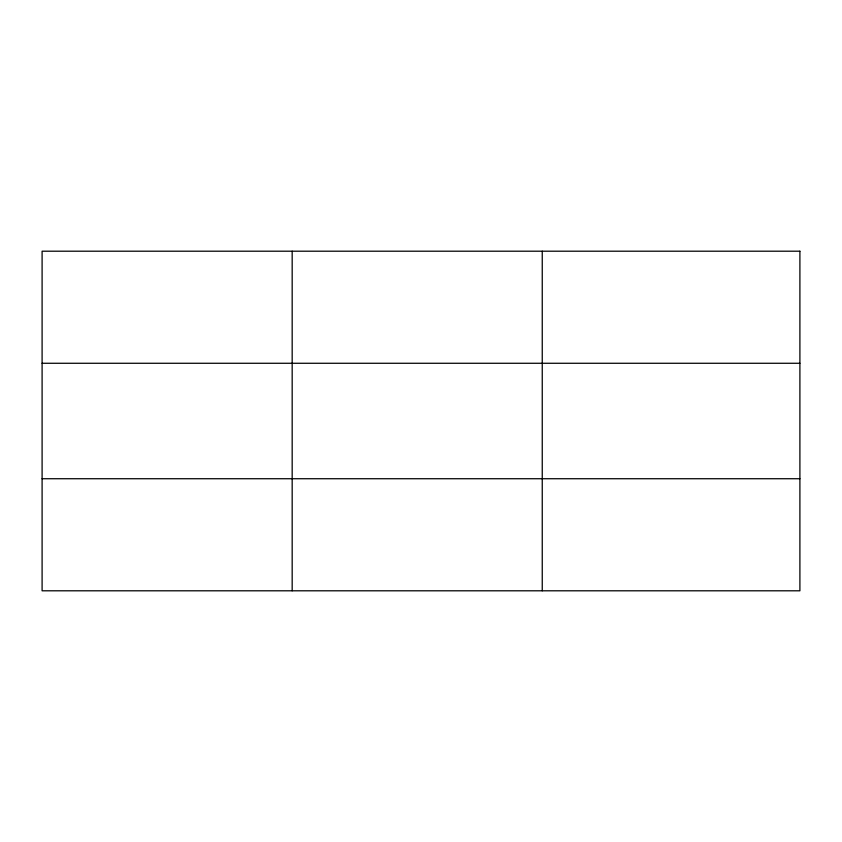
<?xml version="1.0" encoding="UTF-8"?>
<svg xmlns="http://www.w3.org/2000/svg" width="842" height="842" viewBox="0 0 842 842"><rect width="100%" height="100%" fill="white"/><g stroke="black" fill="none" stroke-linecap="round" stroke-linejoin="round"><path stroke-width="1.26" d="M292.174 590.8L292.174 251.2M542.248 590.8L542.248 251.2M42.1 363.27L799.9 363.27M42.1 478.73L799.9 478.73M799.9 251.2L799.9 590.8L42.1 590.8L42.1 251.2L799.9 251.2"/></g></svg>
